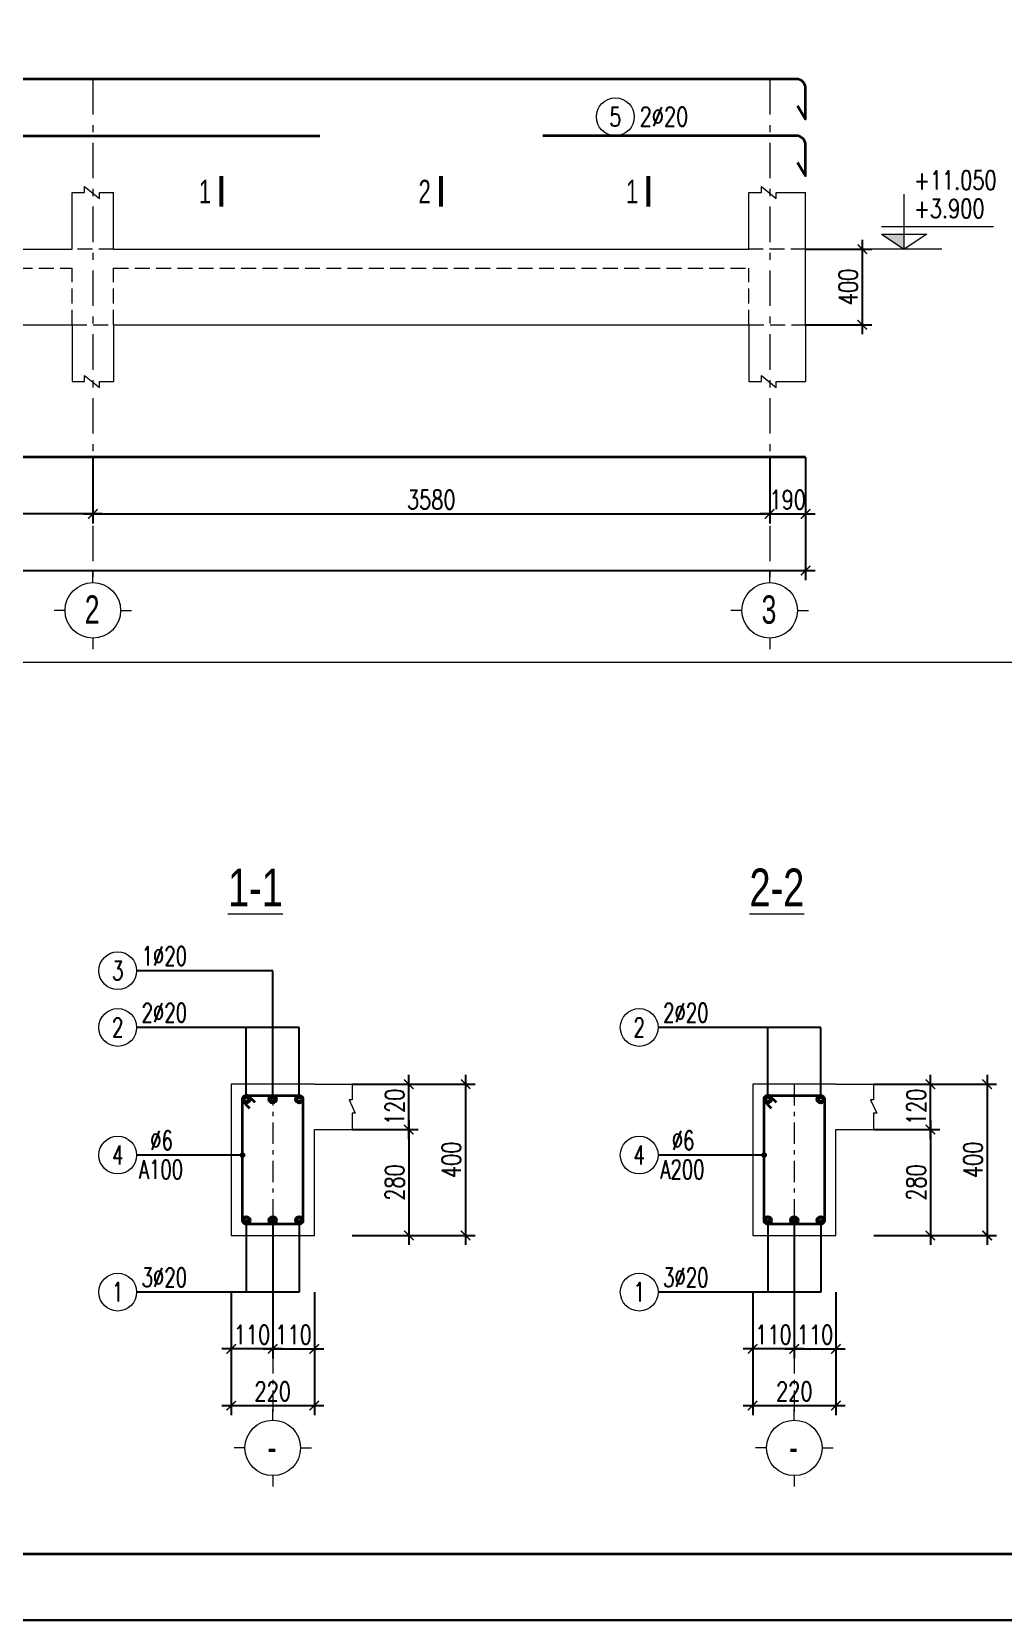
# Model space of a CAD drawing. Extents: x -2098986 to 943, y -1296280 to 73591.
# Drawn here: x -1828618 to -1818342, y -1214460 to -1197655 of the extents above; entities that cross this region are included whole.
import ezdxf
from ezdxf.enums import TextEntityAlignment as Align

# ---------------------------------------------------------------- set-up
doc = ezdxf.new("R2010")
doc.units = 0
doc.header["$LTSCALE"] = 150
doc.header["$PDMODE"] = 35
doc.linetypes.add('_An', pattern=[5, 3.5, -1.5])
doc.linetypes.add('_Tim', pattern=[9, 5, -1.5, 1, -1.5])
doc.layers.get('Defpoints').update_dxf_attribs({"lineweight": 18})
for name, color, linetype, lineweight in [('05.Text', 253, 'Continuous', 18), ('11.Khung bo', 32, 'Continuous', 50), ('12.Khung', 36, 'Continuous', 25), ('LS-DIM', 251, 'Continuous', 13), ('LS-TEXT', 60, 'Continuous', 20), ('LS-THAY', 7, 'Continuous', 20), ('LS-THEP', 3, 'Continuous', 35), ('LS-TRUC', 108, '_Tim', 9)]:
    doc.layers.add(name, color=color, linetype=linetype, lineweight=lineweight)
doc.layers.add('DIM', color=1, linetype='Continuous')
doc.layers.add('Tpl_Bound', color=1, linetype='Continuous', plot=False)
doc.styles.add('KCVN-LEADER', font='vnromadi.shx', dxfattribs={"width": 0.7, "height": 4})
doc.styles.add('LS.TEXT', font='vnromadi.shx', dxfattribs={"width": 0.7, "height": 4})
doc.styles.add('romans.shx', font='romans.shx', dxfattribs={"width": 0.75, "bigfont": 'vns.shx'})
doc.styles.add('vnsimpli', font='vnsimli.shx', dxfattribs={"width": 0.75})
doc.dimstyles.new('D25', dxfattribs={"dimscale": 0, "dimtxt": 200, "dimasz": 100, "dimexe": 100, "dimexo": 0, "dimgap": 50, "dimtad": 1, "dimdec": 0, "dimlfac": 0.25, "dimdsep": 46, "dimtxsty": 'vnsimpli', "dimblk1": 'ARCHTICK', "dimblk2": 'ARCHTICK', "dimsah": 1, "dimcen": 0, "dimdle": 100, "dimclrd": 256, "dimclre": 256, "dimclrt": 60, "dimadec": 0, "dimazin": 0, "dimtfac": 0.004, "dimtdec": 0, "dimtix": 1, "dimtmove": 2, "dimatfit": 3, "dimldrblk": 'ARCHTICK', "dimfxl": 1, "dimtolj": 1, "dimarcsym": 0})
doc.dimstyles.new('D50', dxfattribs={"dimtxt": 200, "dimasz": 100, "dimexe": 100, "dimexo": 0, "dimgap": 50, "dimtad": 1, "dimdec": 0, "dimlfac": 0.5, "dimzin": 0, "dimdsep": 46, "dimtxsty": 'vnsimpli', "dimblk1": 'ARCHTICK', "dimblk2": 'ARCHTICK', "dimsah": 1, "dimcen": 0, "dimdle": 100, "dimclrd": 256, "dimclre": 256, "dimclrt": 60, "dimadec": 0, "dimazin": 0, "dimtfac": 0.02, "dimtdec": 0, "dimtix": 1, "dimtmove": 2, "dimatfit": 3, "dimldrblk": 'ARCHTICK', "dimfxl": 100, "dimtolj": 1, "dimtzin": 0, "dimarcsym": 0})
doc.dimstyles.new('LS.GHI CHU', dxfattribs={"dimtxt": 200, "dimasz": 120, "dimexe": 120, "dimexo": 120, "dimgap": 80, "dimtad": 1, "dimdec": 0, "dimzin": 0, "dimdsep": 46, "dimtxsty": 'romans.shx', "dimblk": 'ARCHTICK', "dimcen": 0.09, "dimdle": 120, "dimclrd": 256, "dimclre": 8, "dimclrt": 7, "dimadec": 0, "dimazin": 0, "dimtfac": 1, "dimtdec": 0, "dimtofl": 0, "dimtmove": 0, "dimatfit": 3, "dimldrblk": 'ARCHTICK', "dimfxl": 1, "dimtolj": 1, "dimtzin": 0, "dimarcsym": 0})

# ---------------------------------------------------------------- blocks, each defined once
blk = doc.blocks.new('100')
at = {"layer": '11.Khung bo', "const_width": 26.7}
blk.add_lwpolyline([(1860913, -945240), (1860913, -916940), (1896063, -916940), (1896063, -945240)], close=True, dxfattribs=at)
blk.add_lwpolyline([(1860913, -945240), (1860913, -916940), (1896063, -916940), (1896063, -945240)], close=True, dxfattribs=at)
blk.add_lwpolyline([(1860913, -945240), (1860913, -916940), (1896063, -916940), (1896063, -945240)], close=True, dxfattribs=at)
at = {"layer": '12.Khung'}
blk.add_lwpolyline([(1901579, -945940), (1901579, -916240), (1859580, -916240), (1859580, -945940)], close=True, dxfattribs=at)
blk.add_lwpolyline([(1901579, -945940), (1901579, -916240), (1859580, -916240), (1859580, -945940)], close=True, dxfattribs=at)
blk.add_lwpolyline([(1901579, -945940), (1901579, -916240), (1859580, -916240), (1859580, -945940)], close=True, dxfattribs=at)
blk = doc.blocks.new('_ArchTick')
at = {"layer": 'DIM', "color": 0, "const_width": 0.15}
blk.add_lwpolyline([(-0.5, -0.5), (0.5, 0.5)], dxfattribs=at)
blk = doc.blocks.new('*D1488')
at = {"layer": 'Defpoints', "color": 0, "transparency": 16777216}
for p in [(-1842032, -1202156), (-1820432, -1202156), (-1820432, -1203356)]:
    blk.add_point(p, dxfattribs=at)
at = {"layer": 'LS-DIM', "lineweight": -2, "transparency": 16777216}
for p, q in [((-1842032, -1202156), (-1842032, -1203456)), ((-1820432, -1202156), (-1820432, -1203456)), ((-1842132, -1203356), (-1820332, -1203356))]:
    blk.add_line(p, q, dxfattribs=at)
at = {"layer": 'LS-DIM', "lineweight": -2, "transparency": 16777216, "xscale": 100, "yscale": 100, "zscale": 100, "rotation": 180}
blk.add_blockref('_ArchTick', (-1842032, -1203356), dxfattribs=at)
at = {"layer": 'LS-DIM', "lineweight": -2, "transparency": 16777216, "xscale": 100, "yscale": 100, "zscale": 100}
blk.add_blockref('_ArchTick', (-1820432, -1203356), dxfattribs=at)
at = {"layer": 'LS-DIM', "color": 60, "transparency": 16777216, "insert": (-1831232, -1203206), "char_height": 200, "attachment_point": 5, "style": 'vnsimpli'}
blk.add_mtext('\\A1;10800', dxfattribs=at)
blk = doc.blocks.new('COSCD')
at = {"layer": 'LS-DIM'}
blk.add_hatch(color=256, dxfattribs=at).paths.add_polyline_path([(3.6, 0), (3.6, 1.44), (1.44, 1.44)])
for p, q in [((3.6, 0), (3.6, 5.23)), ((1.44, 2.16), (12.12, 2.16)), ((7.2, 0), (0, 0)), ((1.44, 1.44), (5.76, 1.44)), ((1.44, 1.44), (3.6, 0)), ((5.76, 1.44), (3.6, 0))]:
    blk.add_line(p, q, dxfattribs=at)
blk = doc.blocks.new('*D1489')
at = {"layer": 'Defpoints', "color": 0, "transparency": 16777216}
for p in [(-1827972, -1202156), (-1820812, -1202156), (-1820812, -1202756)]:
    blk.add_point(p, dxfattribs=at)
at = {"layer": 'LS-DIM', "lineweight": -2, "transparency": 16777216}
for p, q in [((-1827972, -1202156), (-1827972, -1202856)), ((-1820812, -1202156), (-1820812, -1202856)), ((-1828072, -1202756), (-1820712, -1202756))]:
    blk.add_line(p, q, dxfattribs=at)
at = {"layer": 'LS-DIM', "lineweight": -2, "transparency": 16777216, "xscale": 100, "yscale": 100, "zscale": 100, "rotation": 180}
blk.add_blockref('_ArchTick', (-1827972, -1202756), dxfattribs=at)
at = {"layer": 'LS-DIM', "lineweight": -2, "transparency": 16777216, "xscale": 100, "yscale": 100, "zscale": 100}
blk.add_blockref('_ArchTick', (-1820812, -1202756), dxfattribs=at)
at = {"layer": 'LS-DIM', "color": 60, "transparency": 16777216, "insert": (-1824392, -1202606), "char_height": 200, "attachment_point": 5, "style": 'vnsimpli'}
blk.add_mtext('\\A1;3580', dxfattribs=at)
blk = doc.blocks.new('A$C0F04115F')
at = {"layer": 'LS-THAY'}
for p, q in [((-380, 380), (-380, 530)), ((-760, 0), (-910, 0)), ((0, 0), (150, 0)), ((-380, -380), (-380, -530))]:
    blk.add_line(p, q, dxfattribs=at)
blk.add_circle((-380, 0), 380, dxfattribs=at)
blk = doc.blocks.new('*D1490')
at = {"layer": 'Defpoints', "color": 0, "transparency": 16777216}
for p in [(-1840012, -1202156), (-1827972, -1202156), (-1840012, -1202756)]:
    blk.add_point(p, dxfattribs=at)
at = {"layer": 'LS-DIM', "lineweight": -2, "transparency": 16777216}
for p, q in [((-1840012, -1202156), (-1840012, -1202856)), ((-1827972, -1202156), (-1827972, -1202856)), ((-1827872, -1202756), (-1840112, -1202756))]:
    blk.add_line(p, q, dxfattribs=at)
at = {"layer": 'LS-DIM', "lineweight": -2, "transparency": 16777216, "xscale": 100, "yscale": 100, "zscale": 100, "rotation": 180}
blk.add_blockref('_ArchTick', (-1840012, -1202756), dxfattribs=at)
at = {"layer": 'LS-DIM', "lineweight": -2, "transparency": 16777216, "xscale": 100, "yscale": 100, "zscale": 100}
blk.add_blockref('_ArchTick', (-1827972, -1202756), dxfattribs=at)
at = {"layer": 'LS-DIM', "color": 60, "transparency": 16777216, "insert": (-1833992, -1202606), "char_height": 200, "attachment_point": 5, "style": 'vnsimpli'}
blk.add_mtext('\\A1;6020', dxfattribs=at)
blk = doc.blocks.new('*D1494')
at = {"layer": 'Defpoints', "color": 0, "transparency": 16777216}
for p in [(-1820432, -1199955), (-1819832, -1199955), (-1820432, -1200755)]:
    blk.add_point(p, dxfattribs=at)
at = {"layer": 'LS-DIM', "lineweight": -2, "transparency": 16777216}
for p, q in [((-1820432, -1199955), (-1819732, -1199955)), ((-1819832, -1200855), (-1819832, -1199855)), ((-1820432, -1200755), (-1819732, -1200755))]:
    blk.add_line(p, q, dxfattribs=at)
at = {"layer": 'LS-DIM', "lineweight": -2, "transparency": 16777216, "xscale": 100, "yscale": 100, "zscale": 100}
for p, rotation in [((-1819832, -1199955), 90), ((-1819832, -1200755), 270)]:
    blk.add_blockref('_ArchTick', p, dxfattribs=dict(at, rotation=rotation))
at = {"layer": 'LS-DIM', "color": 60, "transparency": 16777216, "insert": (-1819982, -1200355), "char_height": 200, "attachment_point": 5, "rotation": 90, "style": 'vnsimpli'}
blk.add_mtext('\\A1;400', dxfattribs=at)
blk = doc.blocks.new('*D1499')
at = {"layer": 'Defpoints', "color": 0, "transparency": 16777216}
for p in [(-1820812, -1202156), (-1820432, -1202156), (-1820432, -1202756)]:
    blk.add_point(p, dxfattribs=at)
at = {"layer": 'LS-DIM', "lineweight": -2, "transparency": 16777216}
for p, q in [((-1820812, -1202156), (-1820812, -1202856)), ((-1820432, -1202156), (-1820432, -1202856)), ((-1820812, -1202756), (-1820912, -1202756)), ((-1820812, -1202756), (-1820432, -1202756)), ((-1820432, -1202756), (-1820332, -1202756))]:
    blk.add_line(p, q, dxfattribs=at)
at = {"layer": 'LS-DIM', "lineweight": -2, "transparency": 16777216, "xscale": 100, "yscale": 100, "zscale": 100}
blk.add_blockref('_ArchTick', (-1820812, -1202756), dxfattribs=at)
at = {"layer": 'LS-DIM', "lineweight": -2, "transparency": 16777216, "xscale": 100, "yscale": 100, "zscale": 100, "rotation": 180}
blk.add_blockref('_ArchTick', (-1820432, -1202756), dxfattribs=at)
at = {"layer": 'LS-DIM', "color": 60, "transparency": 16777216, "insert": (-1820622, -1202606), "char_height": 200, "attachment_point": 5, "style": 'vnsimpli'}
blk.add_mtext('\\A1;190', dxfattribs=at)
blk = doc.blocks.new('moc1')
at = {"layer": 'LS-THEP'}
for p, q in [((-25, 0), (-25, -10)), ((10, 25), (0, 25)), ((58, -22), (10, 25)), ((-25, -10), (22, -58))]:
    blk.add_line(p, q, dxfattribs=at)
blk.add_arc((0, 0), 25, 90, 180, dxfattribs=at)
blk = doc.blocks.new('cotthep')
at = {"layer": 'LS-THAY'}
blk.add_circle((-250, 0), 250, dxfattribs=at)
at = {"layer": 'LS-TEXT', "style": 'vnsimpli', "width": 0.75}
for tag, p in [('24`25', (446, 69)), ('10', (-250, -123)), ('A200', (440, -316))]:
    blk.add_attdef(tag, text='', height=250, dxfattribs=at).set_placement(p, align=Align.CENTER)
blk = doc.blocks.new('*D1522')
at = {"layer": 'Defpoints', "color": 0, "transparency": 16777216}
for p in [(-1826509, -1210989), (-1825629, -1210989), (-1825629, -1212189)]:
    blk.add_point(p, dxfattribs=at)
at = {"layer": 'LS-DIM', "lineweight": -2, "transparency": 16777216}
for p, q in [((-1826509, -1210989), (-1826509, -1212289)), ((-1825629, -1210989), (-1825629, -1212289)), ((-1826609, -1212189), (-1825529, -1212189))]:
    blk.add_line(p, q, dxfattribs=at)
at = {"layer": 'LS-DIM', "lineweight": -2, "transparency": 16777216, "xscale": 100, "yscale": 100, "zscale": 100, "rotation": 180}
blk.add_blockref('_ArchTick', (-1826509, -1212189), dxfattribs=at)
at = {"layer": 'LS-DIM', "lineweight": -2, "transparency": 16777216, "xscale": 100, "yscale": 100, "zscale": 100}
blk.add_blockref('_ArchTick', (-1825629, -1212189), dxfattribs=at)
at = {"layer": 'LS-DIM', "color": 60, "transparency": 16777216, "insert": (-1826069, -1212039), "char_height": 200, "attachment_point": 5, "style": 'vnsimpli'}
blk.add_mtext('\\A1;220', dxfattribs=at)
blk = doc.blocks.new('*D1523')
at = {"layer": 'Defpoints', "color": 0, "transparency": 16777216}
for p in [(-1825229, -1209269), (-1825229, -1210389), (-1824629, -1210389)]:
    blk.add_point(p, dxfattribs=at)
at = {"layer": 'LS-DIM', "lineweight": -2, "transparency": 16777216}
for p, q in [((-1824629, -1209169), (-1824629, -1210489)), ((-1825229, -1209269), (-1824529, -1209269)), ((-1825229, -1210389), (-1824529, -1210389))]:
    blk.add_line(p, q, dxfattribs=at)
at = {"layer": 'LS-DIM', "lineweight": -2, "transparency": 16777216, "xscale": 100, "yscale": 100, "zscale": 100}
for p, rotation in [((-1824629, -1209269), 90), ((-1824629, -1210389), 270)]:
    blk.add_blockref('_ArchTick', p, dxfattribs=dict(at, rotation=rotation))
at = {"layer": 'LS-DIM', "color": 60, "transparency": 16777216, "insert": (-1824779, -1209829), "char_height": 200, "attachment_point": 5, "rotation": 90, "style": 'vnsimpli'}
blk.add_mtext('\\A1;280', dxfattribs=at)
blk = doc.blocks.new('*D1524')
at = {"layer": 'Defpoints', "color": 0, "transparency": 16777216}
for p in [(-1826069, -1210989), (-1825629, -1210989), (-1825629, -1211589)]:
    blk.add_point(p, dxfattribs=at)
at = {"layer": 'LS-DIM', "lineweight": -2, "transparency": 16777216}
for p, q in [((-1826069, -1210989), (-1826069, -1211689)), ((-1825629, -1210989), (-1825629, -1211689)), ((-1826169, -1211589), (-1825529, -1211589))]:
    blk.add_line(p, q, dxfattribs=at)
at = {"layer": 'LS-DIM', "lineweight": -2, "transparency": 16777216, "xscale": 100, "yscale": 100, "zscale": 100, "rotation": 180}
blk.add_blockref('_ArchTick', (-1826069, -1211589), dxfattribs=at)
at = {"layer": 'LS-DIM', "lineweight": -2, "transparency": 16777216, "xscale": 100, "yscale": 100, "zscale": 100}
blk.add_blockref('_ArchTick', (-1825629, -1211589), dxfattribs=at)
at = {"layer": 'LS-DIM', "color": 60, "transparency": 16777216, "insert": (-1825849, -1211439), "char_height": 200, "attachment_point": 5, "style": 'vnsimpli'}
blk.add_mtext('\\A1;110', dxfattribs=at)
blk = doc.blocks.new('*D1525')
at = {"layer": 'Defpoints', "color": 0, "transparency": 16777216}
for p in [(-1826509, -1210989), (-1826069, -1210989), (-1826509, -1211589)]:
    blk.add_point(p, dxfattribs=at)
at = {"layer": 'LS-DIM', "lineweight": -2, "transparency": 16777216}
for p, q in [((-1826509, -1210989), (-1826509, -1211689)), ((-1826069, -1210989), (-1826069, -1211689)), ((-1825969, -1211589), (-1826609, -1211589))]:
    blk.add_line(p, q, dxfattribs=at)
at = {"layer": 'LS-DIM', "lineweight": -2, "transparency": 16777216, "xscale": 100, "yscale": 100, "zscale": 100, "rotation": 180}
blk.add_blockref('_ArchTick', (-1826509, -1211589), dxfattribs=at)
at = {"layer": 'LS-DIM', "lineweight": -2, "transparency": 16777216, "xscale": 100, "yscale": 100, "zscale": 100}
blk.add_blockref('_ArchTick', (-1826069, -1211589), dxfattribs=at)
at = {"layer": 'LS-DIM', "color": 60, "transparency": 16777216, "insert": (-1826289, -1211439), "char_height": 200, "attachment_point": 5, "style": 'vnsimpli'}
blk.add_mtext('\\A1;110', dxfattribs=at)
blk = doc.blocks.new('*D1532')
at = {"layer": 'Defpoints', "color": 0, "transparency": 16777216}
for p in [(-1825229, -1208789), (-1824629, -1208789), (-1825229, -1209269)]:
    blk.add_point(p, dxfattribs=at)
at = {"layer": 'LS-DIM', "lineweight": -2, "transparency": 16777216}
for p, q in [((-1824629, -1209369), (-1824629, -1208689)), ((-1825229, -1208789), (-1824529, -1208789)), ((-1825229, -1209269), (-1824529, -1209269))]:
    blk.add_line(p, q, dxfattribs=at)
at = {"layer": 'LS-DIM', "lineweight": -2, "transparency": 16777216, "xscale": 100, "yscale": 100, "zscale": 100}
for p, rotation in [((-1824629, -1208789), 90), ((-1824629, -1209269), 270)]:
    blk.add_blockref('_ArchTick', p, dxfattribs=dict(at, rotation=rotation))
at = {"layer": 'LS-DIM', "color": 60, "transparency": 16777216, "insert": (-1824779, -1209029), "char_height": 200, "attachment_point": 5, "rotation": 90, "style": 'vnsimpli'}
blk.add_mtext('\\A1;120', dxfattribs=at)
blk = doc.blocks.new('*D1533')
at = {"layer": 'Defpoints', "color": 0, "transparency": 16777216}
for p in [(-1825229, -1208789), (-1825229, -1210389), (-1824029, -1210389)]:
    blk.add_point(p, dxfattribs=at)
at = {"layer": 'LS-DIM', "lineweight": -2, "transparency": 16777216}
for p, q in [((-1824029, -1208689), (-1824029, -1210489)), ((-1825229, -1208789), (-1823929, -1208789)), ((-1825229, -1210389), (-1823929, -1210389))]:
    blk.add_line(p, q, dxfattribs=at)
at = {"layer": 'LS-DIM', "lineweight": -2, "transparency": 16777216, "xscale": 100, "yscale": 100, "zscale": 100}
for p, rotation in [((-1824029, -1208789), 90), ((-1824029, -1210389), 270)]:
    blk.add_blockref('_ArchTick', p, dxfattribs=dict(at, rotation=rotation))
at = {"layer": 'LS-DIM', "color": 60, "transparency": 16777216, "insert": (-1824179, -1209589), "char_height": 200, "attachment_point": 5, "rotation": 90, "style": 'vnsimpli'}
blk.add_mtext('\\A1;400', dxfattribs=at)
blk = doc.blocks.new('*D1534')
at = {"layer": 'Defpoints', "color": 0, "transparency": 16777216}
for p in [(-1820992, -1210989), (-1820112, -1210989), (-1820112, -1212189)]:
    blk.add_point(p, dxfattribs=at)
at = {"layer": 'LS-DIM', "lineweight": -2, "transparency": 16777216}
for p, q in [((-1820992, -1210989), (-1820992, -1212289)), ((-1820112, -1210989), (-1820112, -1212289)), ((-1821092, -1212189), (-1820012, -1212189))]:
    blk.add_line(p, q, dxfattribs=at)
at = {"layer": 'LS-DIM', "lineweight": -2, "transparency": 16777216, "xscale": 100, "yscale": 100, "zscale": 100, "rotation": 180}
blk.add_blockref('_ArchTick', (-1820992, -1212189), dxfattribs=at)
at = {"layer": 'LS-DIM', "lineweight": -2, "transparency": 16777216, "xscale": 100, "yscale": 100, "zscale": 100}
blk.add_blockref('_ArchTick', (-1820112, -1212189), dxfattribs=at)
at = {"layer": 'LS-DIM', "color": 60, "transparency": 16777216, "insert": (-1820552, -1212039), "char_height": 200, "attachment_point": 5, "style": 'vnsimpli'}
blk.add_mtext('\\A1;220', dxfattribs=at)
blk = doc.blocks.new('*D1535')
at = {"layer": 'Defpoints', "color": 0, "transparency": 16777216}
for p in [(-1819712, -1209269), (-1819712, -1210389), (-1819112, -1210389)]:
    blk.add_point(p, dxfattribs=at)
at = {"layer": 'LS-DIM', "lineweight": -2, "transparency": 16777216}
for p, q in [((-1819112, -1209169), (-1819112, -1210489)), ((-1819712, -1209269), (-1819012, -1209269)), ((-1819712, -1210389), (-1819012, -1210389))]:
    blk.add_line(p, q, dxfattribs=at)
at = {"layer": 'LS-DIM', "lineweight": -2, "transparency": 16777216, "xscale": 100, "yscale": 100, "zscale": 100}
for p, rotation in [((-1819112, -1209269), 90), ((-1819112, -1210389), 270)]:
    blk.add_blockref('_ArchTick', p, dxfattribs=dict(at, rotation=rotation))
at = {"layer": 'LS-DIM', "color": 60, "transparency": 16777216, "insert": (-1819262, -1209829), "char_height": 200, "attachment_point": 5, "rotation": 90, "style": 'vnsimpli'}
blk.add_mtext('\\A1;280', dxfattribs=at)
blk = doc.blocks.new('*D1536')
at = {"layer": 'Defpoints', "color": 0, "transparency": 16777216}
for p in [(-1820552, -1210989), (-1820112, -1210989), (-1820112, -1211589)]:
    blk.add_point(p, dxfattribs=at)
at = {"layer": 'LS-DIM', "lineweight": -2, "transparency": 16777216}
for p, q in [((-1820552, -1210989), (-1820552, -1211689)), ((-1820112, -1210989), (-1820112, -1211689)), ((-1820652, -1211589), (-1820012, -1211589))]:
    blk.add_line(p, q, dxfattribs=at)
at = {"layer": 'LS-DIM', "lineweight": -2, "transparency": 16777216, "xscale": 100, "yscale": 100, "zscale": 100, "rotation": 180}
blk.add_blockref('_ArchTick', (-1820552, -1211589), dxfattribs=at)
at = {"layer": 'LS-DIM', "lineweight": -2, "transparency": 16777216, "xscale": 100, "yscale": 100, "zscale": 100}
blk.add_blockref('_ArchTick', (-1820112, -1211589), dxfattribs=at)
at = {"layer": 'LS-DIM', "color": 60, "transparency": 16777216, "insert": (-1820332, -1211439), "char_height": 200, "attachment_point": 5, "style": 'vnsimpli'}
blk.add_mtext('\\A1;110', dxfattribs=at)
blk = doc.blocks.new('*D1537')
at = {"layer": 'Defpoints', "color": 0, "transparency": 16777216}
for p in [(-1820992, -1210989), (-1820552, -1210989), (-1820992, -1211589)]:
    blk.add_point(p, dxfattribs=at)
at = {"layer": 'LS-DIM', "lineweight": -2, "transparency": 16777216}
for p, q in [((-1820992, -1210989), (-1820992, -1211689)), ((-1820552, -1210989), (-1820552, -1211689)), ((-1820452, -1211589), (-1821092, -1211589))]:
    blk.add_line(p, q, dxfattribs=at)
at = {"layer": 'LS-DIM', "lineweight": -2, "transparency": 16777216, "xscale": 100, "yscale": 100, "zscale": 100, "rotation": 180}
blk.add_blockref('_ArchTick', (-1820992, -1211589), dxfattribs=at)
at = {"layer": 'LS-DIM', "lineweight": -2, "transparency": 16777216, "xscale": 100, "yscale": 100, "zscale": 100}
blk.add_blockref('_ArchTick', (-1820552, -1211589), dxfattribs=at)
at = {"layer": 'LS-DIM', "color": 60, "transparency": 16777216, "insert": (-1820772, -1211439), "char_height": 200, "attachment_point": 5, "style": 'vnsimpli'}
blk.add_mtext('\\A1;110', dxfattribs=at)
blk = doc.blocks.new('*D1538')
at = {"layer": 'Defpoints', "color": 0, "transparency": 16777216}
for p in [(-1819712, -1208789), (-1819112, -1208789), (-1819712, -1209269)]:
    blk.add_point(p, dxfattribs=at)
at = {"layer": 'LS-DIM', "lineweight": -2, "transparency": 16777216}
for p, q in [((-1819112, -1209369), (-1819112, -1208689)), ((-1819712, -1208789), (-1819012, -1208789)), ((-1819712, -1209269), (-1819012, -1209269))]:
    blk.add_line(p, q, dxfattribs=at)
at = {"layer": 'LS-DIM', "lineweight": -2, "transparency": 16777216, "xscale": 100, "yscale": 100, "zscale": 100}
for p, rotation in [((-1819112, -1208789), 90), ((-1819112, -1209269), 270)]:
    blk.add_blockref('_ArchTick', p, dxfattribs=dict(at, rotation=rotation))
at = {"layer": 'LS-DIM', "color": 60, "transparency": 16777216, "insert": (-1819262, -1209029), "char_height": 200, "attachment_point": 5, "rotation": 90, "style": 'vnsimpli'}
blk.add_mtext('\\A1;120', dxfattribs=at)
blk = doc.blocks.new('*D1539')
at = {"layer": 'Defpoints', "color": 0, "transparency": 16777216}
for p in [(-1819712, -1208789), (-1819712, -1210389), (-1818512, -1210389)]:
    blk.add_point(p, dxfattribs=at)
at = {"layer": 'LS-DIM', "lineweight": -2, "transparency": 16777216}
for p, q in [((-1818512, -1208689), (-1818512, -1210489)), ((-1819712, -1208789), (-1818412, -1208789)), ((-1819712, -1210389), (-1818412, -1210389))]:
    blk.add_line(p, q, dxfattribs=at)
at = {"layer": 'LS-DIM', "lineweight": -2, "transparency": 16777216, "xscale": 100, "yscale": 100, "zscale": 100}
for p, rotation in [((-1818512, -1208789), 90), ((-1818512, -1210389), 270)]:
    blk.add_blockref('_ArchTick', p, dxfattribs=dict(at, rotation=rotation))
at = {"layer": 'LS-DIM', "color": 60, "transparency": 16777216, "insert": (-1818662, -1209589), "char_height": 200, "attachment_point": 5, "rotation": 90, "style": 'vnsimpli'}
blk.add_mtext('\\A1;400', dxfattribs=at)

msp = doc.modelspace()

# ---------------------------------------------------------------- linework, layer by layer
at = {"layer": 'LS-DIM', "linetype": '_An', "ltscale": 0.3}
for p, q in [((-1839792, -1200155.4), (-1828192, -1200155.4)), ((-1828192, -1200755.4), (-1828192, -1200155.4)), ((-1827752, -1200155.4), (-1821032, -1200155.4)), ((-1827752, -1200755.4), (-1827752, -1200155.4)), ((-1821032, -1200755.4), (-1821032, -1200155.4))]:
    msp.add_line(p, q, dxfattribs=at)
at = {"layer": 'LS-DIM'}
for points in [[(-1828192, -1199355.4), (-1828059.9, -1199355.4), (-1828059.9, -1199292.5), (-1827902.2, -1199418.6), (-1827902.2, -1199355.4), (-1827752, -1199355.4)], [(-1821032, -1199355.4), (-1820899.9, -1199355.4), (-1820899.9, -1199292.5), (-1820742.2, -1199418.6), (-1820742.2, -1199355.4), (-1820432, -1199355.4)], [(-1828192, -1201355.8), (-1828059.9, -1201355.8), (-1828059.9, -1201292.9), (-1827902.2, -1201419), (-1827902.2, -1201355.8), (-1827752, -1201355.8)], [(-1821032, -1201355.8), (-1820899.9, -1201355.8), (-1820899.9, -1201292.9), (-1820742.2, -1201419), (-1820742.2, -1201355.8), (-1820432, -1201355.8)]]:
    msp.add_lwpolyline(points, dxfattribs=at)
at = {"layer": 'LS-DIM', "linetype": '_An', "ltscale": 0.3}
for points in [[(-1827752, -1199955.4), (-1828192, -1199955.4)], [(-1820432, -1199955.4), (-1821032, -1199955.4)], [(-1828192, -1200755.4), (-1827752, -1200755.4)], [(-1821032, -1200755.4), (-1820432, -1200755.4)]]:
    msp.add_lwpolyline(points, dxfattribs=at)
for points in [[(-1828192, -1200755.4), (-1828192, -1200755.4)], [(-1821032, -1200755.4), (-1821032, -1200755.4)]]:
    msp.add_lwpolyline(points, close=True, dxfattribs=at)
at = {"layer": 'LS-DIM', "ltscale": 120}
for points in [[(-1825230, -1208788.7), (-1825230, -1208954.5), (-1825261.4, -1208954.5), (-1825195.4, -1209094), (-1825230, -1209094), (-1825230, -1209268.7)], [(-1819713.1, -1208788.7), (-1819713.1, -1208954.5), (-1819744.6, -1208954.5), (-1819678.5, -1209094), (-1819713.1, -1209094), (-1819713.1, -1209268.7)]]:
    msp.add_lwpolyline(points, dxfattribs=at)
at = {"layer": 'LS-TEXT', "const_width": 42.9}
for points in [[(-1826612.9, -1199182.4), (-1826612.9, -1199504.8)], [(-1824289.7, -1199182.4), (-1824289.7, -1199504.8)], [(-1822095.1, -1199182.4), (-1822095.1, -1199504.8)]]:
    msp.add_lwpolyline(points, dxfattribs=at)
at = {"layer": 'LS-THAY'}
for p, q in [((-1828192, -1199955.4), (-1828192, -1199355.4)), ((-1827752, -1199955.4), (-1827752, -1199355.4)), ((-1821032, -1199955.4), (-1821032, -1199355.4)), ((-1820432, -1199955.4), (-1820432, -1199355.4)), ((-1839792, -1199955.4), (-1828192, -1199955.4)), ((-1827752, -1199955.4), (-1821032, -1199955.4)), ((-1820432, -1200755.4), (-1820432, -1199955.4)), ((-1839792, -1200755.4), (-1828192, -1200755.4)), ((-1828192, -1200755.4), (-1828192, -1201355.8)), ((-1827752, -1200755.4), (-1821032, -1200755.4)), ((-1827752, -1200755.4), (-1827752, -1201355.8)), ((-1821032, -1200755.4), (-1821032, -1201355.8)), ((-1820432, -1200755.4), (-1820432, -1201355.8)), ((-1808761.1, -1204326.2), (-1843911.1, -1204326.2)), ((-1825629, -1208788.7), (-1826509, -1208788.7)), ((-1826509, -1208788.7), (-1826509, -1210388.7)), ((-1825629, -1208788.7), (-1825230, -1208788.7)), ((-1820112.1, -1208788.7), (-1820992.1, -1208788.7)), ((-1820992.1, -1208788.7), (-1820992.1, -1210388.7)), ((-1820112.1, -1208788.7), (-1819713.1, -1208788.7)), ((-1825629, -1210388.7), (-1825629, -1209268.7)), ((-1825629, -1209268.7), (-1825230, -1209268.7)), ((-1820112.1, -1210388.7), (-1820112.1, -1209268.7)), ((-1820112.1, -1209268.7), (-1819713.1, -1209268.7)), ((-1826509, -1210388.7), (-1825629, -1210388.7)), ((-1820992.1, -1210388.7), (-1820112.1, -1210388.7))]:
    msp.add_line(p, q, dxfattribs=at)
msp.add_circle((-1822445, -1198555.5), 200, dxfattribs=at)
at = {"layer": 'LS-THEP'}
for p, q in [((-1831971.9, -1198755.4), (-1825572.1, -1198755.4)), ((-1820432, -1202155.7), (-1842032, -1202155.9))]:
    msp.add_line(p, q, dxfattribs=at)
for points in [[(-1820517.6, -1198437.4), (-1820432, -1198580.2), (-1820432, -1198255.4, 0.4142136), (-1820532, -1198155.4), (-1841932, -1198155.4, 0.4142136), (-1842032, -1198255.4), (-1842032, -1198580.5), (-1841946.4, -1198437.7)], [(-1820517.6, -1199037.4), (-1820432, -1199180.2), (-1820432, -1198855.4, 0.4142136), (-1820532, -1198755.4), (-1823211.9, -1198755.4)]]:
    msp.add_lwpolyline(points, format="xyb", dxfattribs=at)
for points in [[(-1826349, -1208908.7), (-1825789, -1208908.7, -0.4142136), (-1825749, -1208948.7), (-1825749, -1210228.7, -0.4142136), (-1825789, -1210268.7), (-1826349, -1210268.7, -0.4142136), (-1826389, -1210228.7), (-1826389, -1208948.7, -0.4142136)], [(-1820832.1, -1208908.7), (-1820272.1, -1208908.7, -0.4142136), (-1820232.1, -1208948.7), (-1820232.1, -1210228.7, -0.4142136), (-1820272.1, -1210268.7), (-1820832.1, -1210268.7, -0.4142136), (-1820872.1, -1210228.7), (-1820872.1, -1208948.7, -0.4142136)]]:
    msp.add_lwpolyline(points, format="xyb", close=True, dxfattribs=at)
for centre in [(-1826349, -1208948.7), (-1826069, -1208948.7), (-1825789, -1208948.7), (-1820832.1, -1208948.7), (-1820272.1, -1208948.7), (-1826349, -1210228.7), (-1826069, -1210228.7), (-1825789, -1210228.7), (-1820832.1, -1210228.7), (-1820552.1, -1210228.7), (-1820272.1, -1210228.7)]:
    msp.add_circle(centre, 40, dxfattribs=at)
at = {"layer": 'LS-TRUC', "ltscale": 0.5}
for p, q in [((-1827972, -1198155.3), (-1827972, -1203424.9)), ((-1820812, -1198155.3), (-1820812, -1203424.9))]:
    msp.add_line(p, q, dxfattribs=at)
at = {"layer": 'LS-TRUC', "ltscale": 0.3}
for p, q in [((-1826069, -1208788.7), (-1826069, -1212284.5)), ((-1820552.1, -1208788.7), (-1820552.1, -1212284.5))]:
    msp.add_line(p, q, dxfattribs=at)
at = {"layer": 'Tpl_Bound', "color": 1}
msp.add_lwpolyline([(-1845244.4, -1214459.5), (-1845244.4, -1184759.5), (-1803244.4, -1184759.5), (-1803244.4, -1214459.5)], close=True, dxfattribs=at)

# ---------------------------------------------------------------- block references
at = {"layer": '05.Text', "xscale": 1.000009185772931, "yscale": 1.000009185772931, "zscale": 1.000009185772931}
msp.add_blockref('100', (-3704841.1, -268511), dxfattribs=at)
at = {"layer": 'LS-DIM'}
for name, p, xscale, yscale, zscale in [('COSCD', (-1819789.6, -1199955.4), 111.1111111112405, 111.1111111112405, 111.1111111112405), ('moc1', (-1826349, -1208948.7), 1.599999999860302, 1.599999999860302, 1.599999999860302), ('moc1', (-1820832.1, -1208948.7), 1.599999999860302, 1.599999999860302, 1.599999999860302)]:
    msp.add_blockref(name, p, dxfattribs=dict(at, xscale=xscale, yscale=yscale, zscale=zscale))
ref = msp.add_blockref('cotthep', (-1827509, -1207588.7), dxfattribs=dict(at, xscale=0.8000000000465661, yscale=0.8000000000465661, zscale=0.8000000000465661))
ref.add_attrib('10', '3', dxfattribs={"layer": 'LS-TEXT', "height": 200, "style": 'vnsimpli', "width": 0.7}).set_placement((-1827709, -1207687.3), align=Align.CENTER)
ref.add_attrib('24`25', '1`20', dxfattribs={"layer": 'LS-TEXT', "height": 200, "style": 'vnsimpli', "width": 0.7}).set_placement((-1827216, -1207533.3), align=Align.CENTER)
ref = msp.add_blockref('cotthep', (-1827509, -1208188.7), dxfattribs=dict(at, xscale=0.8000000000465661, yscale=0.8000000000465661, zscale=0.8000000000465661))
ref.add_attrib('10', '2', dxfattribs={"layer": 'LS-TEXT', "height": 200, "style": 'vnsimpli', "width": 0.7}).set_placement((-1827709, -1208287.3), align=Align.CENTER)
ref.add_attrib('24`25', '2`20', dxfattribs={"layer": 'LS-TEXT', "height": 200, "style": 'vnsimpli', "width": 0.7}).set_placement((-1827216, -1208133.3), align=Align.CENTER)
ref = msp.add_blockref('cotthep', (-1821992.1, -1208188.7), dxfattribs=dict(at, xscale=0.8000000000465661, yscale=0.8000000000465661, zscale=0.8000000000465661))
ref.add_attrib('10', '2', dxfattribs={"layer": 'LS-TEXT', "height": 200, "style": 'vnsimpli', "width": 0.7}).set_placement((-1822192.1, -1208287.3), align=Align.CENTER)
ref.add_attrib('24`25', '2`20', dxfattribs={"layer": 'LS-TEXT', "height": 200, "style": 'vnsimpli', "width": 0.7}).set_placement((-1821699.1, -1208133.3), align=Align.CENTER)
ref = msp.add_blockref('cotthep', (-1827509, -1209538.7), dxfattribs=dict(at, xscale=0.8000000000465661, yscale=0.8000000000465661, zscale=0.8000000000465661))
ref.add_attrib('10', '4', dxfattribs={"layer": 'LS-TEXT', "height": 200, "style": 'vnsimpli', "width": 0.7}).set_placement((-1827709, -1209637.3), align=Align.CENTER)
ref.add_attrib('24`25', '%%c6', dxfattribs={"layer": 'LS-TEXT', "height": 200, "style": 'vnsimpli', "width": 0.7}).set_placement((-1827245.5, -1209483.3), align=Align.CENTER)
ref.add_attrib('A200', 'A100', dxfattribs={"layer": 'LS-TEXT', "height": 200, "style": 'vnsimpli', "width": 0.7}).set_placement((-1827251.7, -1209791.3), align=Align.CENTER)
ref = msp.add_blockref('cotthep', (-1821992.1, -1209538.7), dxfattribs=dict(at, xscale=0.8000000000465661, yscale=0.8000000000465661, zscale=0.8000000000465661))
ref.add_attrib('10', '4', dxfattribs={"layer": 'LS-TEXT', "height": 200, "style": 'vnsimpli', "width": 0.7}).set_placement((-1822192.1, -1209637.3), align=Align.CENTER)
ref.add_attrib('24`25', '%%c6', dxfattribs={"layer": 'LS-TEXT', "height": 200, "style": 'vnsimpli', "width": 0.7}).set_placement((-1821728.7, -1209483.3), align=Align.CENTER)
ref.add_attrib('A200', 'A200', dxfattribs={"layer": 'LS-TEXT', "height": 200, "style": 'vnsimpli', "width": 0.7}).set_placement((-1821734.8, -1209791.3), align=Align.CENTER)
ref = msp.add_blockref('cotthep', (-1827509, -1210988.7), dxfattribs=dict(at, xscale=0.8000000000465661, yscale=0.8000000000465661, zscale=0.8000000000465661))
ref.add_attrib('10', '1', dxfattribs={"layer": 'LS-TEXT', "height": 200, "style": 'vnsimpli', "width": 0.7}).set_placement((-1827709, -1211087.4), align=Align.CENTER)
ref.add_attrib('24`25', '3`20', dxfattribs={"layer": 'LS-TEXT', "height": 200, "style": 'vnsimpli', "width": 0.7}).set_placement((-1827216, -1210933.3), align=Align.CENTER)
ref = msp.add_blockref('cotthep', (-1821992.1, -1210988.7), dxfattribs=dict(at, xscale=0.8000000000465661, yscale=0.8000000000465661, zscale=0.8000000000465661))
ref.add_attrib('10', '1', dxfattribs={"layer": 'LS-TEXT', "height": 200, "style": 'vnsimpli', "width": 0.7}).set_placement((-1822192.1, -1211087.4), align=Align.CENTER)
ref.add_attrib('24`25', '3`20', dxfattribs={"layer": 'LS-TEXT', "height": 200, "style": 'vnsimpli', "width": 0.7}).set_placement((-1821699.1, -1210933.3), align=Align.CENTER)
at = {"layer": 'LS-THAY', "xscale": 0.7730448001530021, "yscale": 0.7730448001530021, "zscale": 0.7730448001530021}
for p in [(-1827678.1, -1203776.8), (-1820518.1, -1203776.8), (-1825775.1, -1212636.3), (-1820258.2, -1212636.3)]:
    msp.add_blockref('A$C0F04115F', p, dxfattribs=at)

# ---------------------------------------------------------------- texts
at = {"layer": 'LS-TEXT', "style": 'vnsimpli', "width": 0.75}
msp.add_text('2`20', height=200, dxfattribs=at).set_placement((-1821930.2, -1198652.5), align=Align.CENTER)
for s, p in [('+11.050', (-1819285.3, -1199325.4)), ('+3.900', (-1819285.3, -1199625.4))]:
    msp.add_text(s, height=200, dxfattribs=at).set_placement(p)
at = {"layer": 'LS-TEXT', "style": 'KCVN-LEADER', "width": 0.7}
for s, p in [('1', (-1826720.1, -1199471.4)), ('2', (-1824396.8, -1199471.4)), ('1', (-1822202.3, -1199471.4))]:
    msp.add_text(s, height=250, dxfattribs=at).set_placement(p, align=Align.RIGHT)
for s, p in [('2', (-1827979.4, -1203767.6)), ('3', (-1820819.4, -1203767.6)), ('-', (-1826076.3, -1212627.2)), ('-', (-1820559.5, -1212627.2))]:
    msp.add_text(s, height=300, dxfattribs=at).set_placement(p, align=Align.MIDDLE_CENTER)
at = {"layer": 'LS-TEXT', "color": 60, "style": 'LS.TEXT', "width": 0.75}
for s, p in [('%%U1-1', (-1826542.6, -1206908)), ('%%U2-2', (-1821025.8, -1206908))]:
    msp.add_text(s, height=400, dxfattribs=at).set_placement(p)
at = {"layer": 'LS-TEXT', "style": 'vnsimpli', "width": 0.75}
msp.add_attdef('5', text='2', height=200, dxfattribs=at).set_placement((-1822445, -1198555.5), align=Align.MIDDLE)

# ---------------------------------------------------------------- dimensions: what is measured, and where the dimension line sits
at = {"layer": 'LS-DIM'}
dim = msp.add_linear_dim(base=(-1819832, -1199955.4), p1=(-1820432, -1200755.4), p2=(-1820432, -1199955.4), angle=90, dimstyle='D50', dxfattribs=at)
dim.commit()
dim.dimension.update_dxf_attribs({"geometry": '*D1494', "text_midpoint": (-1819982, -1200355.4)})
for base, p1, p2, picture, middle in [((-1820432, -1203355.8), (-1842032, -1202155.9), (-1820432, -1202155.9), '*D1488', (-1831232, -1203205.8)), ((-1840012, -1202755.8), (-1827972, -1202155.9), (-1840012, -1202155.9), '*D1490', (-1833992, -1202605.8)), ((-1820812, -1202755.8), (-1827972, -1202155.9), (-1820812, -1202155.9), '*D1489', (-1824392, -1202605.8)), ((-1820432, -1202755.8), (-1820812, -1202155.9), (-1820432, -1202155.9), '*D1499', (-1820622, -1202605.8))]:
    dim = msp.add_linear_dim(base=base, p1=p1, p2=p2, dimstyle='D50', dxfattribs=at)
    dim.commit()
    dim.dimension.update_dxf_attribs({"geometry": picture, "text_midpoint": middle})
for base, p1, p2, override, picture, middle in [((-1824629, -1208788.7), (-1825229, -1209268.7), (-1825229, -1208788.7), {"dimscale": 1}, '*D1532', (-1824779, -1209028.7)), ((-1824029, -1210388.7), (-1825229, -1208788.7), (-1825229, -1210388.7), {"dimscale": 1}, '*D1533', (-1824179, -1209588.7)), ((-1819112.1, -1208788.7), (-1819712.1, -1209268.7), (-1819712.1, -1208788.7), {"dimscale": 1}, '*D1538', (-1819262.1, -1209028.7)), ((-1818512.1, -1210388.7), (-1819712.1, -1208788.7), (-1819712.1, -1210388.7), {"dimscale": 1}, '*D1539', (-1818662.1, -1209588.7)), ((-1824629, -1210388.7), (-1825229, -1209268.7), (-1825229, -1210388.7), {"dimscale": 1, "dimtxsty": 'vnsimpli', "dimtmove": 1}, '*D1523', (-1824779, -1209828.7)), ((-1819112.1, -1210388.7), (-1819712.1, -1209268.7), (-1819712.1, -1210388.7), {"dimscale": 1, "dimtxsty": 'vnsimpli', "dimtmove": 1}, '*D1535', (-1819262.1, -1209828.7))]:
    dim = msp.add_linear_dim(base=base, p1=p1, p2=p2, angle=90, dimstyle='D25', override=override, dxfattribs=at)
    dim.commit()
    dim.dimension.update_dxf_attribs({"geometry": picture, "text_midpoint": middle})
for base, p1, p2, picture, middle in [((-1825629, -1212188.7), (-1826509, -1210988.7), (-1825629, -1210988.7), '*D1522', (-1826069, -1212038.7)), ((-1826509, -1211588.7), (-1826069, -1210988.7), (-1826509, -1210988.7), '*D1525', (-1826289, -1211438.7)), ((-1825629, -1211588.7), (-1826069, -1210988.7), (-1825629, -1210988.7), '*D1524', (-1825849, -1211438.7)), ((-1820112.1, -1212188.7), (-1820992.1, -1210988.7), (-1820112.1, -1210988.7), '*D1534', (-1820552.1, -1212038.7)), ((-1820992.1, -1211588.7), (-1820552.1, -1210988.7), (-1820992.1, -1210988.7), '*D1537', (-1820772.1, -1211438.7)), ((-1820112.1, -1211588.7), (-1820552.1, -1210988.7), (-1820112.1, -1210988.7), '*D1536', (-1820332.1, -1211438.7))]:
    dim = msp.add_linear_dim(base=base, p1=p1, p2=p2, dimstyle='D25', override={"dimscale": 1, "dimtxsty": 'vnsimpli', "dimtmove": 1}, dxfattribs=at)
    dim.commit()
    dim.dimension.update_dxf_attribs({"geometry": picture, "text_midpoint": middle})

# ---------------------------------------------------------------- leaders
for points in [[(-1826069, -1208948.7), (-1826069, -1207588.7), (-1827509, -1207588.7)], [(-1826349, -1208948.7), (-1826349, -1208188.7), (-1827509, -1208188.7)], [(-1825789, -1208948.7), (-1825789, -1208188.7), (-1826965, -1208188.7)], [(-1820832.1, -1208948.7), (-1820832.1, -1208188.7), (-1821992.1, -1208188.7)], [(-1820272.1, -1208948.7), (-1820272.1, -1208188.7), (-1821448.1, -1208188.7)], [(-1826389, -1209538.7), (-1827509, -1209538.7)], [(-1820872.1, -1209538.7), (-1821992.1, -1209538.7)], [(-1826349, -1210228.7), (-1826349, -1210988.7), (-1827509, -1210988.7)], [(-1826069, -1210228.7), (-1826069, -1210988.7), (-1827237, -1210988.7)], [(-1825789, -1210228.7), (-1825789, -1210988.7), (-1826965, -1210988.7)], [(-1820832.1, -1210228.7), (-1820832.1, -1210988.7), (-1821992.1, -1210988.7)], [(-1820552.1, -1210228.7), (-1820552.1, -1210988.7), (-1821720.1, -1210988.7)], [(-1820272.1, -1210228.7), (-1820272.1, -1210988.7), (-1821448.1, -1210988.7)]]:
    msp.add_leader(points, dimstyle='LS.GHI CHU', override={"dimscale": 50, "dimasz": 0.8, "dimtad": 0, "dimtxsty": 'vnsimpli', "dimldrblk": 'Origin'}, dxfattribs=at)

doc.saveas('drawing.dxf')
